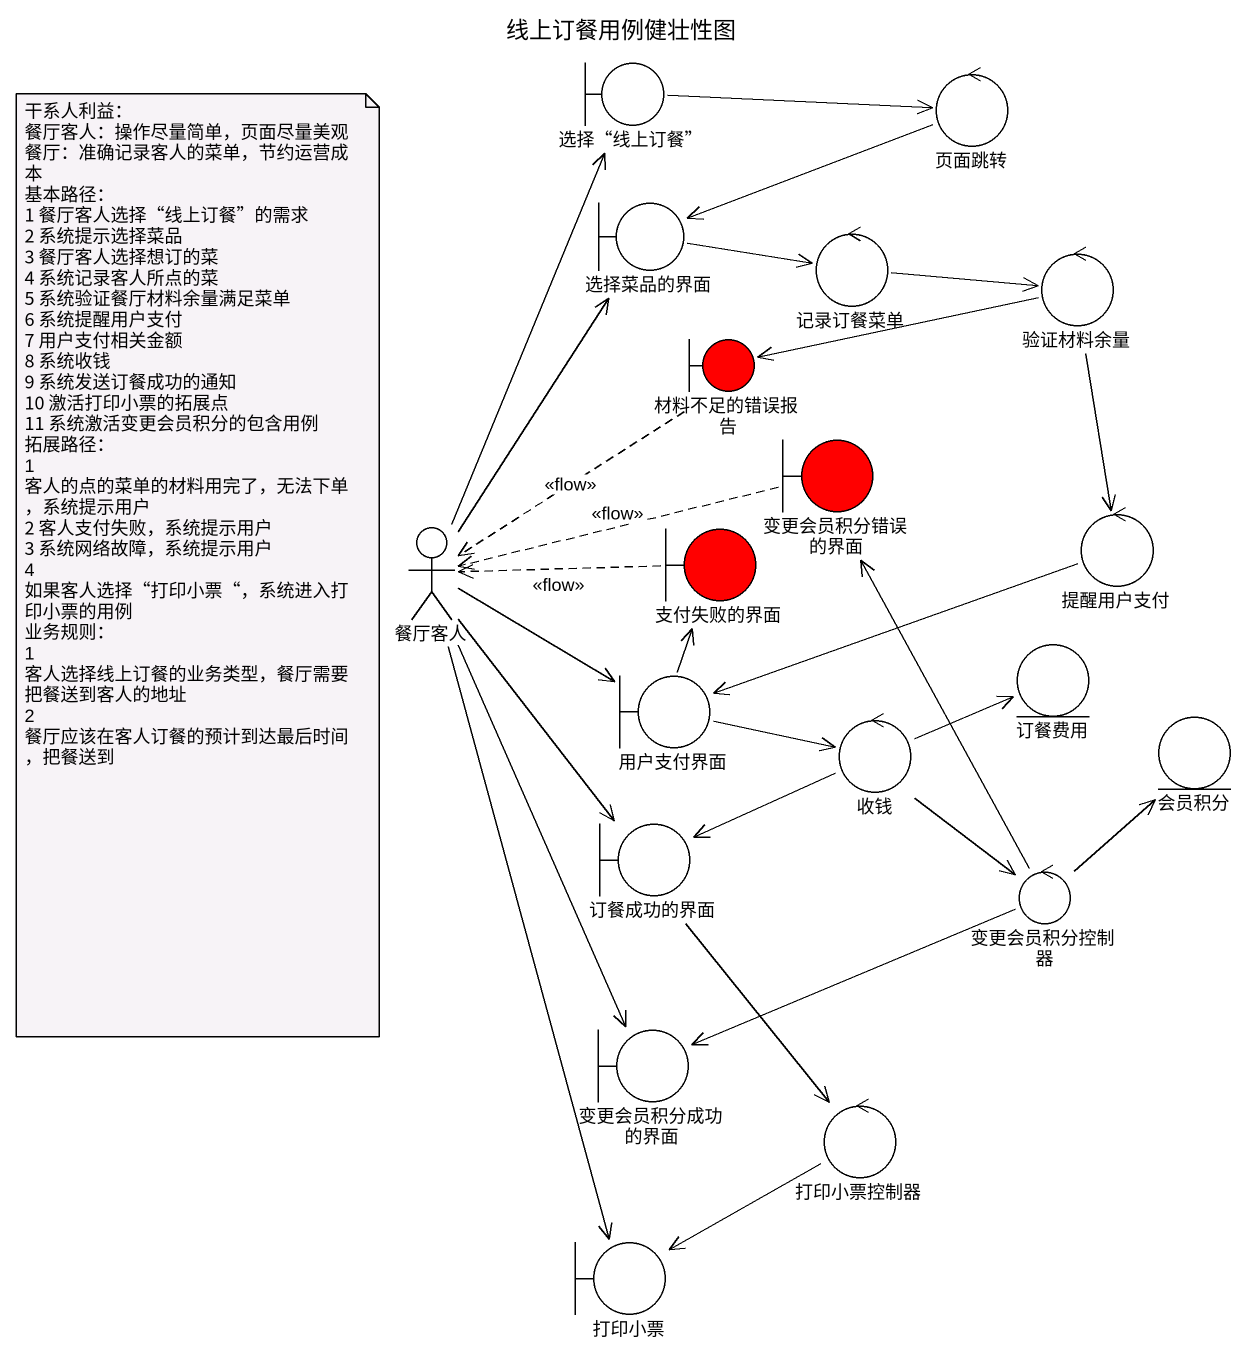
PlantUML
@startuml
title 线上订餐用例健壮性图
boundary "选择“线上订餐”" as 选择_线上订餐
control 页面跳转
boundary 选择菜品的界面
control 记录订餐菜单
control 验证材料余量
boundary 材料不足的错误报告 #FF0000
boundary 变更会员积分错误的界面 #FF0000
actor 餐厅客人
boundary 支付失败的界面 #FF0000
control 提醒用户支付
boundary 用户支付界面
entity 订餐费用
control 收钱
entity 会员积分
boundary 订餐成功的界面
control 变更会员积分控制器
boundary 变更会员积分成功的界面
control 打印小票控制器
boundary 打印小票
选择_线上订餐 -right-> 页面跳转
页面跳转 -left-> 选择菜品的界面
选择菜品的界面 -right-> 记录订餐菜单
记录订餐菜单 -right-> 验证材料余量
验证材料余量 -left-> 材料不足的错误报告
验证材料余量 --> 提醒用户支付
材料不足的错误报告 ..> 餐厅客人 : <<flow>>
变更会员积分错误的界面 .left.> 餐厅客人 : <<flow>>
餐厅客人 -up-> 选择_线上订餐
餐厅客人 -up-> 选择菜品的界面
餐厅客人 -right-> 用户支付界面
餐厅客人 --> 订餐成功的界面
餐厅客人 --> 变更会员积分成功的界面
餐厅客人 --> 打印小票
支付失败的界面 .left.> 餐厅客人 : <<flow>>
提醒用户支付 -left-> 用户支付界面
用户支付界面 -up-> 支付失败的界面
用户支付界面 -right-> 收钱
收钱 -right-> 订餐费用
收钱 -left-> 订餐成功的界面
收钱 --> 变更会员积分控制器
订餐成功的界面 --> 打印小票控制器
变更会员积分控制器 -up-> 变更会员积分错误的界面
变更会员积分控制器 -up-> 会员积分
变更会员积分控制器 -left-> 变更会员积分成功的界面
打印小票控制器 -left-> 打印小票
note as N1
  干系人利益：
  餐厅客人：操作尽量简单，页面尽量美观
  餐厅：准确记录客人的菜单，节约运营成本
  基本路径：
  1 餐厅客人选择“线上订餐”的需求
  2 系统提示选择菜品
  3 餐厅客人选择想订的菜
  4 系统记录客人所点的菜
  5 系统验证餐厅材料余量满足菜单
  6 系统提醒用户支付
  7 用户支付相关金额
  8 系统收钱
  9 系统发送订餐成功的通知
  10 激活打印小票的拓展点
  11 系统激活变更会员积分的包含用例
  拓展路径：
  1 客人的点的菜单的材料用完了，无法下单，系统提示用户
  2 客人支付失败，系统提示用户
  3 系统网络故障，系统提示用户
  4 如果客人选择“打印小票“，系统进入打印小票的用例
  业务规则：
  1 客人选择线上订餐的业务类型，餐厅需要把餐送到客人的地址
  2 餐厅应该在客人订餐的预计到达最后时间，把餐送到
end note
@enduml
